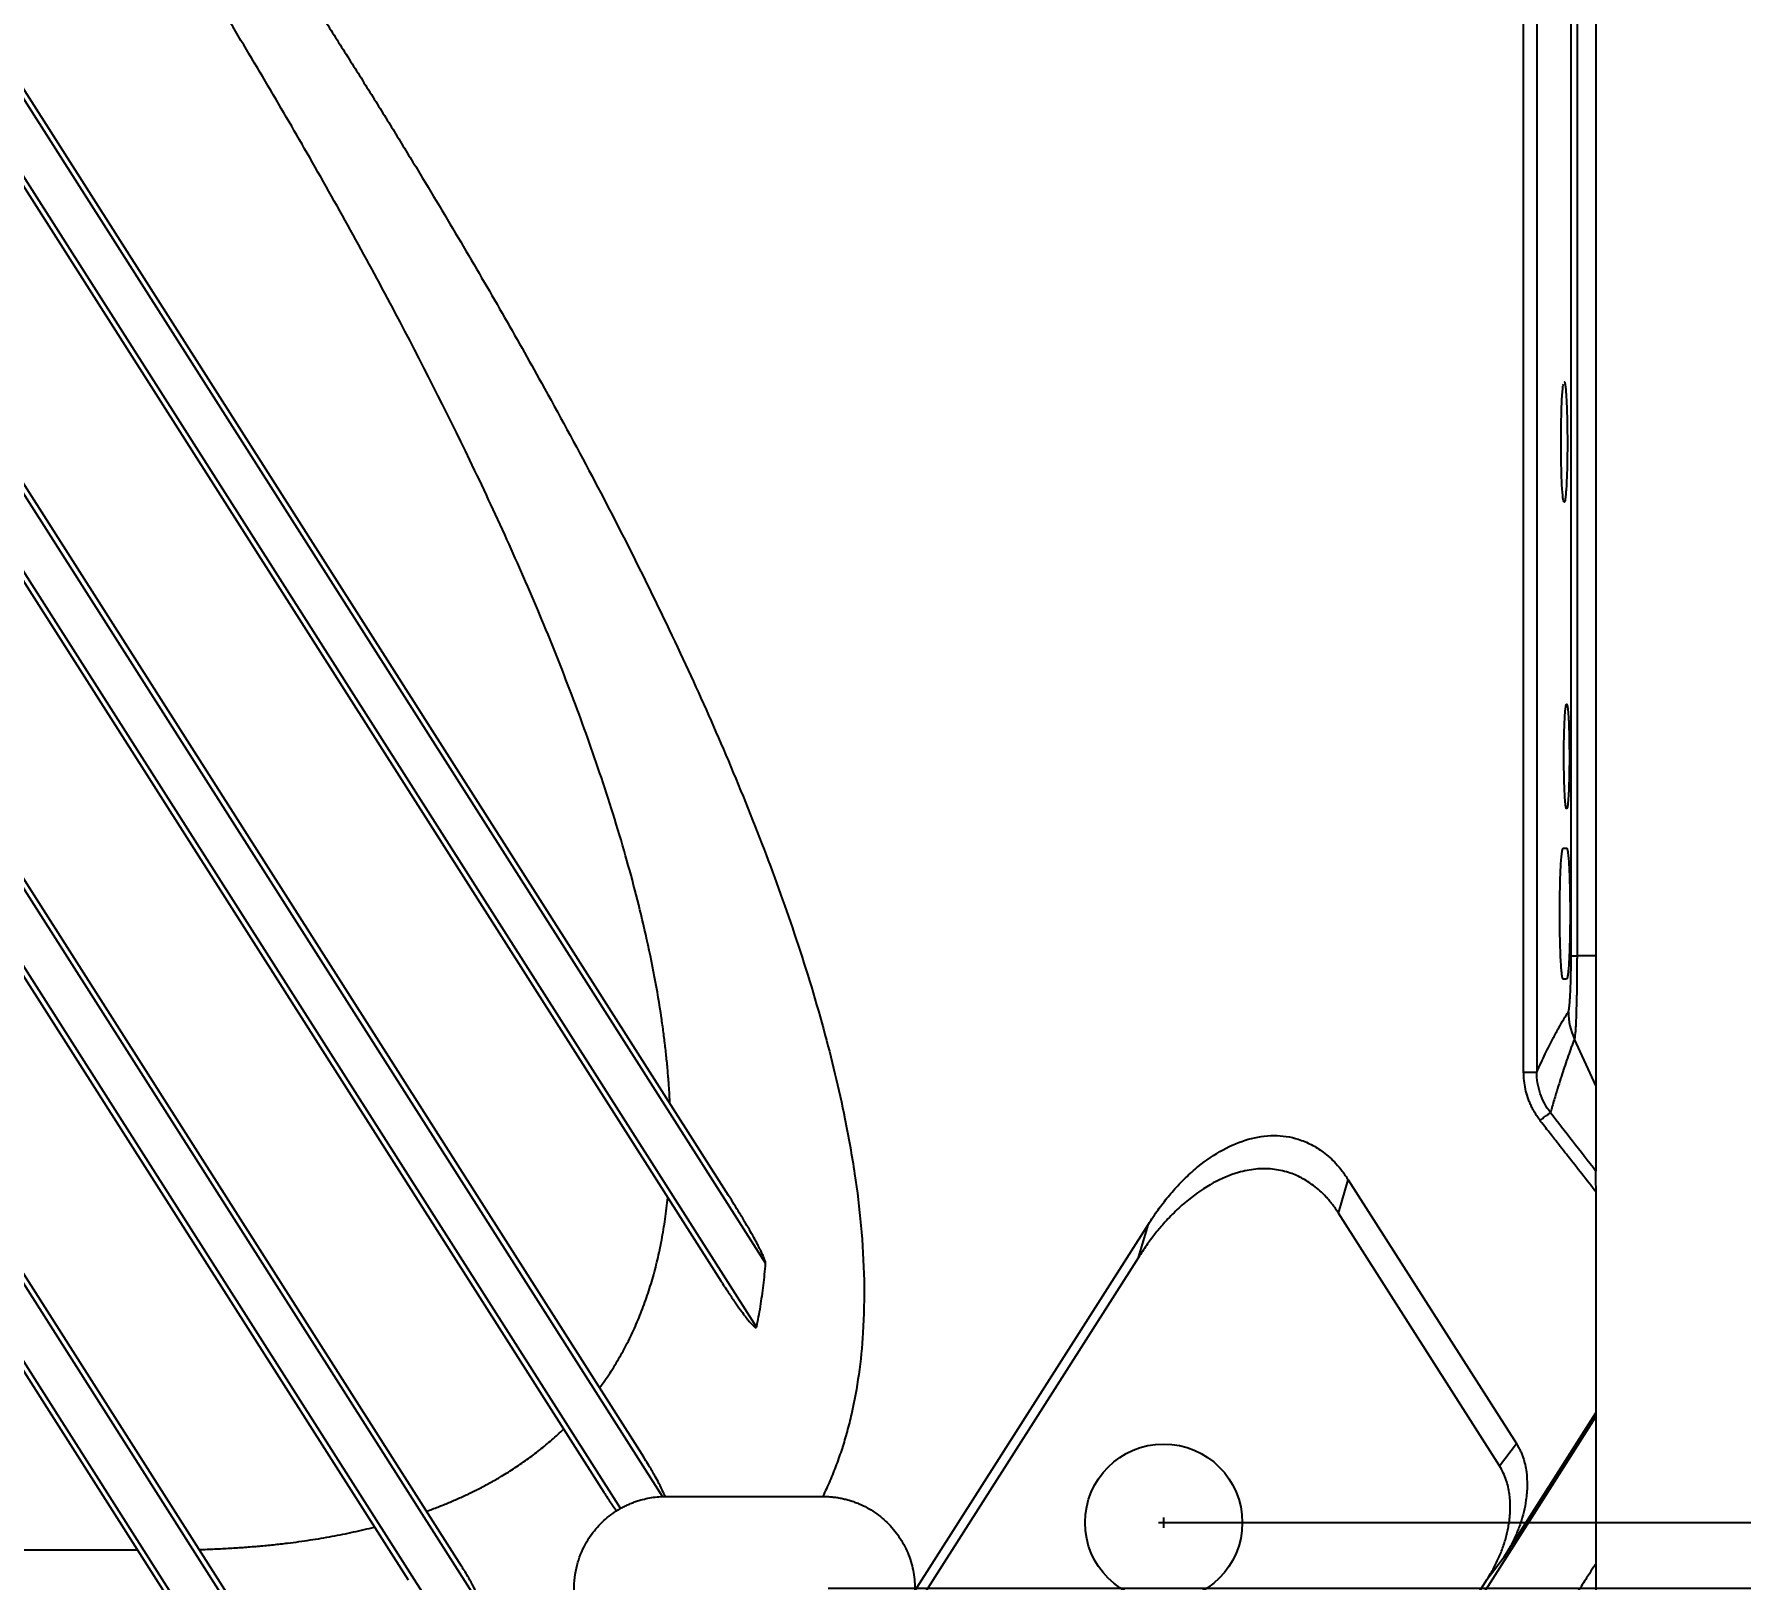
# Model space of a CAD drawing. Header units: millimetres. Extents: x 620 to 19791, y 2539 to 6969.
# Drawn here: x 6114.2 to 6179.4, y 3513.5 to 3572.5 of the extents above; entities that cross this region are included whole.
import ezdxf

# ---------------------------------------------------------------- set-up
doc = ezdxf.new("R2010")
doc.units = ezdxf.units.MM
doc.styles.get("Standard").update_dxf_attribs({"font": 'arial.ttf'})
doc.dimstyles.new('缩小5倍', dxfattribs={"dimtxt": 40, "dimasz": 20, "dimexe": 1, "dimexo": 0.2, "dimgap": 0, "dimtad": 1, "dimtoh": 1, "dimdec": 1, "dimzin": 9, "dimdsep": 46, "dimtxsty": 'Standard', "dimblk": '_FILLED', "dimcen": 0.2, "dimclrd": 256, "dimclre": 256, "dimclrt": 256, "dimadec": 1, "dimazin": 2, "dimtfac": 1, "dimtdec": 1, "dimtofl": 0, "dimtmove": 0, "dimatfit": 3, "dimldrblk": '_FILLED', "dimfxl": 1, "dimtolj": 1, "dimtzin": 0, "dimarcsym": 0})

# ---------------------------------------------------------------- blocks, each defined once
blk = doc.blocks.new('_FILLED')
at = {"color": 0, "linetype": 'ByBlock'}
blk.add_solid([(0, 0), (-1, 0.15), (-1, -0.15)], dxfattribs=at)
blk = doc.blocks.new('*D185')
at = {"lineweight": -2, "transparency": 16777216}
for p, q in [((6157.558, 3798.203), (6260.42, 3798.203)), ((6259.42, 3778.203), (6259.42, 3535.703)), ((6157.558, 3515.703), (6260.42, 3515.703))]:
    blk.add_line(p, q, dxfattribs=at)
at = {"layer": 'Defpoints', "color": 0, "transparency": 16777216}
for p in [(6157.358, 3798.203), (6157.358, 3515.703), (6259.42, 3515.703)]:
    blk.add_point(p, dxfattribs=at)
at = {"lineweight": -2, "transparency": 16777216, "xscale": 20, "yscale": 20, "zscale": 20}
for p, rotation in [((6259.42, 3798.203), 90), ((6259.42, 3515.703), 270)]:
    blk.add_blockref('_FILLED', p, dxfattribs=dict(at, rotation=rotation))
at = {"transparency": 16777216, "insert": (6233.526, 3656.953), "char_height": 40, "attachment_point": 5, "rotation": 90}
blk.add_mtext('\\A1;282.5mm [11 1/8"]', dxfattribs=at)
blk = doc.blocks.new('*D187')
at = {"lineweight": -2, "transparency": 16777216}
for p, q in [((6157.158, 3515.703), (6157.558, 3515.703)), ((6157.358, 3515.503), (6157.358, 3515.903)), ((6231.841, 3369.818), (6167.816, 3495.218)), ((6302.755, 3369.818), (6231.841, 3369.818))]:
    blk.add_line(p, q, dxfattribs=at)
at = {"layer": 'Defpoints', "color": 0, "transparency": 16777216}
for p in [(6155.993, 3518.375), (6158.722, 3513.031)]:
    blk.add_point(p, dxfattribs=at)
at = {"lineweight": -2, "transparency": 16777216, "xscale": 20, "yscale": 20, "zscale": 20, "rotation": 117.0472511054041}
blk.add_blockref('_FILLED', (6158.722, 3513.031), dxfattribs=at)
at = {"transparency": 16777216, "insert": (6267.298, 3390.241), "char_height": 40, "attachment_point": 5}
blk.add_mtext('\\A1;M6', dxfattribs=at)
blk = doc.blocks.new('*D189')
at = {"lineweight": -2, "transparency": 16777216}
for p, q in [((6144.558, 3800.703), (6360.46, 3800.703)), ((6359.46, 3533.203), (6359.46, 3780.703)), ((6144.558, 3513.203), (6360.46, 3513.203))]:
    blk.add_line(p, q, dxfattribs=at)
at = {"layer": 'Defpoints', "color": 0, "transparency": 16777216}
for p in [(6144.358, 3800.703), (6359.46, 3800.703), (6144.358, 3513.203)]:
    blk.add_point(p, dxfattribs=at)
at = {"lineweight": -2, "transparency": 16777216, "xscale": 20, "yscale": 20, "zscale": 20}
for p, rotation in [((6359.46, 3800.703), 90), ((6359.46, 3513.203), 270)]:
    blk.add_blockref('_FILLED', p, dxfattribs=dict(at, rotation=rotation))
at = {"transparency": 16777216, "insert": (6333.566, 3656.953), "char_height": 40, "attachment_point": 5, "rotation": 90}
blk.add_mtext('\\A1;287.5mm [11 3/8"]', dxfattribs=at)
blk = doc.blocks.new('tugj')
at = {"color": 7, "linetype": 'Continuous', "lineweight": 25}
for p, q in [((12754.593, 4868.257), (12754.593, 5107.475)), ((12754.818, 5107.475), (12754.818, 4868.257)), ((12755.543, 5107.475), (12755.543, 4868.256)), ((12723.849, 4856.515), (12608.752, 5037.182)), ((12722.439, 4859.101), (12608.921, 5037.289)), ((12608.752, 5034.204), (12723.505, 4854.078)), ((12608.583, 5034.096), (12722.139, 4855.849)), ((12719.916, 4847.613), (12608.752, 5022.106)), ((12719.135, 4849.211), (12608.921, 5022.214)), ((12608.583, 5019.021), (12717.675, 4847.782)), ((12608.752, 5019.128), (12718.31, 4847.157)), ((12712.917, 4843.525), (12608.752, 5007.031)), ((12712.242, 4844.956), (12608.921, 5007.138)), ((12608.583, 5003.946), (12710.205, 4844.431)), ((12608.752, 5004.053), (12711.261, 4843.146)), ((12703.917, 4842.572), (12608.751, 4991.955)), ((12703.393, 4843.771), (12608.921, 4992.063)), ((12608.583, 4988.87), (12701.022, 4843.77)), ((12608.752, 4988.978), (12702.022, 4842.571)), ((12752.781, 4863.817), (12752.781, 4916.815)), ((12753.281, 4916.664), (12753.281, 4863.817)), ((12754.291, 4872.366), (12754.422, 4872.366)), ((12755.543, 4868.256), (12754.818, 4868.257)), ((12754.422, 4867.366), (12754.291, 4867.366)), ((12755.543, 4863.305), (12754.719, 4865.075)), ((12752.781, 4863.817), (12753.281, 4863.817)), ((12745.713, 4858.431), (12746.09, 4859.7)), ((12746.09, 4859.7), (12752.504, 4849.632)), ((12755.543, 4859.237), (12755.543, 4850.811)), ((12751.859, 4848.783), (12745.713, 4858.431)), ((12729.541, 4844.013), (12738.457, 4858.008)), ((12738.08, 4856.738), (12738.457, 4858.008)), ((12738.08, 4856.738), (12729.393, 4843.102)), ((12737.759, 4822.734), (12755.543, 4850.649)), ((12752.036, 4845.307), (12755.543, 4850.811)), ((12755.543, 4850.811), (12755.543, 4850.649)), ((12755.543, 4850.649), (12755.543, 4845.065)), ((12751.859, 4848.783), (12752.504, 4849.632)), ((12699.875, 4845.57), (12692.643, 4845.57)), ((12751.391, 4844.458), (12752.036, 4845.307)), ((12755.543, 4845.065), (12755.543, 4841.529)), ((12737.619, 4822.839), (12751.391, 4844.458))]:
    blk.add_line(p, q, dxfattribs=at)
blk.add_circle((12739.043, 4846.616), 3)
for points, knots in [([(12720.198, 4862.619), (12720.189, 4862.796), (12720.17, 4863.153), (12720.13, 4863.69), (12720.081, 4864.233), (12720.022, 4864.78), (12719.953, 4865.333), (12719.829, 4866.223), (12719.617, 4867.473), (12719.185, 4869.542), (12718.51, 4872.157), (12717.554, 4875.205), (12716.452, 4878.27), (12715.265, 4881.234), (12713.961, 4884.217), (12712.155, 4888.075), (12709.678, 4892.952), (12707.061, 4897.686), (12704.854, 4901.484), (12703.182, 4904.279), (12701.426, 4907.141), (12700.211, 4909.062), (12699.594, 4910.036)], [0, 0, 0, 0, 0.0102139, 0.0205385, 0.0309767, 0.0415315, 0.0522058, 0.0630022, 0.0931878, 0.1250778, 0.1845574, 0.2483961, 0.3086946, 0.3718269, 0.4319265, 0.4959106, 0.6167331, 0.7464147, 0.8069043, 0.8693256, 0.933688, 1, 1, 1, 1]), ([(12706.973, 4904.036), (12707.282, 4903.55), (12707.895, 4902.585), (12708.798, 4901.141), (12709.681, 4899.712), (12710.544, 4898.299), (12711.386, 4896.9), (12712.208, 4895.517), (12713.009, 4894.148), (12713.79, 4892.795), (12714.55, 4891.457), (12715.707, 4889.388), (12717.203, 4886.631), (12719.01, 4883.119), (12720.687, 4879.648), (12722.273, 4876.111), (12723.7, 4872.62), (12724.99, 4869.063), (12726.067, 4865.564), (12726.809, 4862.493), (12727.258, 4859.983), (12727.513, 4857.923), (12727.63, 4855.895), (12727.595, 4853.991), (12727.427, 4852.287), (12727.199, 4851.033), (12726.964, 4850.099), (12726.772, 4849.453), (12726.553, 4848.824), (12726.309, 4848.211), (12726.124, 4847.813), (12726.031, 4847.616)], [0, 0, 0, 0, 0.028127, 0.055867, 0.083223, 0.110194, 0.136782, 0.162987, 0.188811, 0.214255, 0.239319, 0.264005, 0.33008, 0.392582, 0.456982, 0.518406, 0.581947, 0.641185, 0.703244, 0.760717, 0.79542, 0.827786, 0.862084, 0.894623, 0.920706, 0.945691, 0.956791, 0.967751, 0.97859, 0.989333, 1, 1, 1, 1]), ([(12754.329, 4885.566), (12754.314, 4885.601), (12754.282, 4885.67), (12754.242, 4886.199), (12754.215, 4886.956), (12754.206, 4887.855), (12754.215, 4888.761), (12754.242, 4889.516), (12754.274, 4889.987), (12754.298, 4890.051), (12754.305, 4890.072)], [0, 0, 0, 0, 0.134319, 0.267816, 0.400285, 0.534044, 0.667719, 0.800888, 0.935788, 1, 1, 1, 1]), ([(12754.329, 4890.165), (12754.332, 4890.164), (12754.337, 4890.162), (12754.345, 4890.147), (12754.353, 4890.123), (12754.361, 4890.088), (12754.368, 4890.044), (12754.381, 4889.955), (12754.397, 4889.789), (12754.415, 4889.503), (12754.43, 4889.157), (12754.441, 4888.758), (12754.448, 4888.326), (12754.451, 4887.875), (12754.449, 4887.424), (12754.442, 4886.99), (12754.431, 4886.589), (12754.416, 4886.238), (12754.397, 4885.947), (12754.379, 4885.755), (12754.361, 4885.639), (12754.345, 4885.577), (12754.335, 4885.57), (12754.329, 4885.566)], [0, 0, 0, 0, 0.021245, 0.042243, 0.063084, 0.083861, 0.104667, 0.125596, 0.188211, 0.250208, 0.311749, 0.373875, 0.436451, 0.498749, 0.560974, 0.623545, 0.685901, 0.747871, 0.810407, 0.873806, 0.915692, 0.957504, 1, 1, 1, 1]), ([(12754.422, 4873.866), (12754.42, 4873.866), (12754.415, 4873.868), (12754.408, 4873.881), (12754.401, 4873.902), (12754.395, 4873.932), (12754.388, 4873.971), (12754.377, 4874.048), (12754.363, 4874.193), (12754.347, 4874.441), (12754.334, 4874.742), (12754.325, 4875.089), (12754.319, 4875.465), (12754.317, 4875.857), (12754.318, 4876.25), (12754.324, 4876.627), (12754.334, 4876.976), (12754.347, 4877.281), (12754.363, 4877.533), (12754.379, 4877.701), (12754.394, 4877.802), (12754.408, 4877.856), (12754.417, 4877.862), (12754.422, 4877.865)], [0, 0, 0, 0, 0.021346, 0.04241, 0.063283, 0.084056, 0.104826, 0.125687, 0.188, 0.250088, 0.311855, 0.37391, 0.43641, 0.498756, 0.56095, 0.623521, 0.685882, 0.747997, 0.810632, 0.873704, 0.915461, 0.957304, 1, 1, 1, 1]), ([(12754.422, 4877.865), (12754.424, 4877.865), (12754.429, 4877.863), (12754.436, 4877.85), (12754.443, 4877.829), (12754.449, 4877.799), (12754.456, 4877.761), (12754.467, 4877.683), (12754.481, 4877.538), (12754.497, 4877.29), (12754.51, 4876.989), (12754.519, 4876.642), (12754.525, 4876.266), (12754.527, 4875.874), (12754.526, 4875.481), (12754.52, 4875.104), (12754.51, 4874.755), (12754.497, 4874.45), (12754.481, 4874.198), (12754.465, 4874.03), (12754.45, 4873.929), (12754.436, 4873.875), (12754.427, 4873.869), (12754.422, 4873.866)], [0, 0, 0, 0, 0.0213462, 0.0424102, 0.0632826, 0.0840565, 0.1048263, 0.1256867, 0.1880002, 0.2500884, 0.3118546, 0.3739104, 0.4364096, 0.498756, 0.56095, 0.6235213, 0.6858817, 0.7479967, 0.8106315, 0.8737037, 0.9154607, 0.9573041, 1, 1, 1, 1]), ([(12754.291, 4867.366), (12754.288, 4867.367), (12754.282, 4867.369), (12754.274, 4867.385), (12754.265, 4867.411), (12754.257, 4867.449), (12754.249, 4867.497), (12754.235, 4867.594), (12754.218, 4867.774), (12754.198, 4868.085), (12754.182, 4868.462), (12754.169, 4868.895), (12754.162, 4869.365), (12754.159, 4869.855), (12754.162, 4870.346), (12754.169, 4870.818), (12754.181, 4871.254), (12754.197, 4871.635), (12754.217, 4871.951), (12754.236, 4872.147), (12754.253, 4872.261), (12754.265, 4872.321), (12754.278, 4872.359), (12754.287, 4872.363), (12754.291, 4872.366)], [0, 0, 0, 0, 0.021266, 0.042279, 0.063129, 0.083909, 0.104712, 0.125632, 0.188258, 0.250226, 0.311751, 0.373866, 0.436434, 0.498716, 0.56093, 0.623487, 0.685841, 0.747786, 0.810291, 0.873704, 0.905168, 0.936491, 0.967996, 1, 1, 1, 1]), ([(12754.422, 4872.366), (12754.425, 4872.365), (12754.431, 4872.363), (12754.439, 4872.346), (12754.448, 4872.32), (12754.456, 4872.282), (12754.464, 4872.234), (12754.478, 4872.137), (12754.495, 4871.957), (12754.515, 4871.646), (12754.532, 4871.269), (12754.544, 4870.836), (12754.551, 4870.366), (12754.554, 4869.876), (12754.551, 4869.385), (12754.544, 4868.913), (12754.532, 4868.477), (12754.516, 4868.096), (12754.496, 4867.78), (12754.477, 4867.584), (12754.46, 4867.47), (12754.448, 4867.41), (12754.435, 4867.372), (12754.426, 4867.368), (12754.422, 4867.366)], [0, 0, 0, 0, 0.021266, 0.04228, 0.063133, 0.083918, 0.104727, 0.125654, 0.188289, 0.250252, 0.311778, 0.373897, 0.436467, 0.49875, 0.560967, 0.623526, 0.685879, 0.747829, 0.81035, 0.87375, 0.905196, 0.936506, 0.968002, 1, 1, 1, 1]), ([(12754.488, 4866.115), (12754.49, 4866.118), (12754.495, 4866.126), (12754.502, 4866.148), (12754.508, 4866.178), (12754.515, 4866.215), (12754.522, 4866.261), (12754.532, 4866.35), (12754.547, 4866.509), (12754.563, 4866.777), (12754.576, 4867.097), (12754.584, 4867.419), (12754.59, 4867.719), (12754.592, 4867.986), (12754.593, 4868.166), (12754.593, 4868.257)], [0, 0, 0, 0, 0.0416119, 0.08292, 0.1240818, 0.1652564, 0.2066027, 0.2482777, 0.3730485, 0.4978515, 0.6231824, 0.7485419, 0.8325348, 0.9158986, 1, 1, 1, 1]), ([(12754.818, 4868.257), (12754.818, 4868.204), (12754.818, 4868.1), (12754.817, 4867.944), (12754.816, 4867.788), (12754.815, 4867.617), (12754.813, 4867.38), (12754.811, 4867.111), (12754.807, 4866.833), (12754.8, 4866.507), (12754.791, 4866.239), (12754.783, 4865.952), (12754.776, 4865.758), (12754.767, 4865.562), (12754.759, 4865.428), (12754.75, 4865.313), (12754.741, 4865.215), (12754.731, 4865.126), (12754.723, 4865.093), (12754.719, 4865.075)], [0, 0, 0, 0, 0.033447, 0.06694, 0.10045, 0.133952, 0.178484, 0.256865, 0.314724, 0.372797, 0.496328, 0.529331, 0.623045, 0.681398, 0.745872, 0.794433, 0.852976, 0.921558, 1, 1, 1, 1]), ([(12755.543, 4868.256), (12755.543, 4868.184), (12755.543, 4868.039), (12755.543, 4867.823), (12755.543, 4867.608), (12755.543, 4867.395), (12755.543, 4867.184), (12755.543, 4866.974), (12755.543, 4866.766), (12755.543, 4866.338), (12755.543, 4865.71), (12755.543, 4864.958), (12755.543, 4864.315), (12755.543, 4863.899), (12755.543, 4863.643), (12755.543, 4863.493), (12755.543, 4863.376), (12755.543, 4863.329), (12755.543, 4863.305)], [0, 0, 0, 0, 0.030431, 0.060693, 0.090843, 0.120939, 0.151037, 0.181194, 0.211469, 0.241916, 0.370934, 0.500028, 0.629046, 0.758139, 0.818819, 0.879051, 0.939292, 1, 1, 1, 1]), ([(12753.281, 4863.817), (12753.335, 4863.935), (12753.444, 4864.17), (12753.605, 4864.506), (12753.764, 4864.827), (12753.937, 4865.163), (12754.12, 4865.502), (12754.308, 4865.833), (12754.43, 4866.023), (12754.488, 4866.115)], [0, 0, 0, 0, 0.136003, 0.269855, 0.401557, 0.531111, 0.699451, 0.855745, 1, 1, 1, 1]), ([(12754.719, 4865.075), (12754.709, 4865.05), (12754.689, 4865.001), (12754.649, 4864.897), (12754.582, 4864.711), (12754.482, 4864.432), (12754.366, 4864.091), (12754.207, 4863.614), (12754.042, 4863.092), (12753.898, 4862.599), (12753.827, 4862.354), (12753.804, 4862.276)], [0, 0, 0, 0, 0.031231, 0.062467, 0.124948, 0.249927, 0.38178, 0.499933, 0.762201, 0.923745, 1, 1, 1, 1]), ([(12753.407, 4861.969), (12753.374, 4862.014), (12753.308, 4862.104), (12753.218, 4862.246), (12753.136, 4862.391), (12753.062, 4862.54), (12752.997, 4862.693), (12752.92, 4862.9), (12752.847, 4863.165), (12752.791, 4863.489), (12752.785, 4863.707), (12752.781, 4863.817)], [0, 0, 0, 0, 0.084861, 0.169101, 0.25296, 0.336679, 0.420502, 0.504669, 0.670214, 0.834663, 1, 1, 1, 1]), ([(12753.804, 4862.275), (12753.635, 4862.494), (12753.503, 4862.741), (12753.326, 4863.264), (12753.28, 4863.54), (12753.281, 4863.817)], [0, 0, 0, 0, 0.5, 0.5, 1, 1, 1, 1]), ([(12755.543, 4863.305), (12755.543, 4863.18), (12755.543, 4862.903), (12755.543, 4862.357), (12755.543, 4861.667), (12755.543, 4860.966), (12755.543, 4860.423), (12755.543, 4860.155), (12755.543, 4860.039)], [0, 0, 0, 0, 0.113992, 0.252662, 0.503552, 0.752664, 0.893657, 1, 1, 1, 1]), ([(12753.407, 4861.969), (12753.452, 4862.003), (12753.499, 4862.04), (12753.592, 4862.112), (12753.636, 4862.146), (12753.712, 4862.204), (12753.743, 4862.228), (12753.786, 4862.262), (12753.799, 4862.272), (12753.804, 4862.275)], [0, 0, 0, 0, 0.25, 0.25, 0.5, 0.5, 0.75, 0.75, 1, 1, 1, 1]), ([(12753.804, 4862.276), (12754.085, 4861.913), (12754.664, 4861.166), (12755.244, 4860.421), (12755.542, 4860.039)], [0, 0, 0, 0, 0.486421, 1, 1, 1, 1]), ([(12755.545, 4859.237), (12755.188, 4859.692), (12754.675, 4860.346), (12754.05, 4861.142), (12753.717, 4861.569), (12753.516, 4861.824), (12753.429, 4861.94), (12753.407, 4861.969)], [0, 0, 0, 0, 0.4999959, 0.7187302, 0.8749748, 0.9687302, 1, 1, 1, 1]), ([(12738.457, 4858.008), (12738.518, 4858.102), (12738.638, 4858.287), (12738.826, 4858.556), (12739.017, 4858.813), (12739.211, 4859.057), (12739.489, 4859.384), (12739.864, 4859.779), (12740.481, 4860.326), (12741.264, 4860.867), (12742.245, 4861.286), (12743.235, 4861.446), (12744.061, 4861.32), (12744.684, 4861.059), (12745.08, 4860.808), (12745.387, 4860.556), (12745.63, 4860.315), (12745.868, 4860.031), (12746.014, 4859.813), (12746.09, 4859.7)], [0, 0, 0, 0, 0.035181, 0.06949, 0.102958, 0.135615, 0.167497, 0.237811, 0.306398, 0.426306, 0.535135, 0.638829, 0.737184, 0.792914, 0.85017, 0.883735, 0.9175, 0.957411, 1, 1, 1, 1]), ([(12745.713, 4858.431), (12745.675, 4858.488), (12745.601, 4858.602), (12745.483, 4858.763), (12745.362, 4858.915), (12745.207, 4859.091), (12745.01, 4859.287), (12744.703, 4859.539), (12744.308, 4859.79), (12743.781, 4860.01), (12743.19, 4860.132), (12742.541, 4860.129), (12741.771, 4859.974), (12740.887, 4859.598), (12740.105, 4859.057), (12739.487, 4858.51), (12739.064, 4858.065), (12738.699, 4857.625), (12738.38, 4857.197), (12738.181, 4856.893), (12738.08, 4856.738)], [0, 0, 0, 0, 0.0216222, 0.0425505, 0.0628241, 0.0824862, 0.1161853, 0.1497884, 0.206969, 0.2627272, 0.3282325, 0.3948032, 0.465099, 0.5738297, 0.6937413, 0.7622458, 0.8325839, 0.8860953, 0.9418514, 1, 1, 1, 1]), ([(12755.545, 4859.237), (12755.545, 4859.259), (12755.545, 4859.308), (12755.544, 4859.402), (12755.542, 4859.521), (12755.542, 4859.648), (12755.543, 4859.767), (12755.543, 4859.867), (12755.543, 4859.952), (12755.543, 4860.015), (12755.543, 4860.031), (12755.543, 4860.039)], [0, 0, 0, 0, 0.066161, 0.147469, 0.285965, 0.428915, 0.548302, 0.676783, 0.786689, 0.89845, 1, 1, 1, 1]), ([(12717.514, 4851.756), (12717.583, 4851.85), (12717.719, 4852.039), (12717.913, 4852.33), (12718.1, 4852.626), (12718.279, 4852.928), (12718.45, 4853.236), (12718.613, 4853.549), (12718.768, 4853.868), (12718.915, 4854.193), (12719.053, 4854.524), (12719.184, 4854.86), (12719.349, 4855.32), (12719.536, 4855.914), (12719.729, 4856.651), (12719.89, 4857.417), (12720.023, 4858.211), (12720.084, 4858.752), (12720.116, 4859.026)], [0, 0, 0, 0, 0.044718, 0.089457, 0.134253, 0.17914, 0.224155, 0.269331, 0.314703, 0.360306, 0.406172, 0.452335, 0.498827, 0.593777, 0.691149, 0.791172, 0.894058, 1, 1, 1, 1]), ([(12723.849, 4856.515), (12723.849, 4856.525), (12723.848, 4856.548), (12723.838, 4856.587), (12723.822, 4856.638), (12723.799, 4856.7), (12723.769, 4856.772), (12723.732, 4856.856), (12723.687, 4856.951), (12723.635, 4857.056), (12723.575, 4857.172), (12723.508, 4857.299), (12723.408, 4857.484), (12723.268, 4857.734), (12723.076, 4858.066), (12722.8, 4858.527), (12722.58, 4858.878), (12722.439, 4859.101)], [0, 0, 0, 0, 0.009636, 0.023334, 0.041271, 0.063526, 0.090136, 0.121124, 0.156505, 0.196289, 0.240481, 0.289088, 0.342111, 0.453728, 0.579804, 0.731703, 1, 1, 1, 1]), ([(12723.505, 4854.078), (12723.531, 4854.208), (12723.585, 4854.469), (12723.653, 4854.866), (12723.715, 4855.269), (12723.768, 4855.679), (12723.814, 4856.094), (12723.838, 4856.374), (12723.849, 4856.515)], [0, 0, 0, 0, 0.161473, 0.324918, 0.490415, 0.658045, 0.827882, 1, 1, 1, 1]), ([(12722.139, 4855.849), (12722.234, 4855.702), (12722.408, 4855.432), (12722.657, 4855.065), (12722.865, 4854.769), (12723.032, 4854.541), (12723.165, 4854.371), (12723.264, 4854.252), (12723.339, 4854.17), (12723.389, 4854.12), (12723.424, 4854.091), (12723.446, 4854.072), (12723.465, 4854.062), (12723.487, 4854.065), (12723.498, 4854.073), (12723.505, 4854.078)], [0, 0, 0, 0, 0.230026, 0.424715, 0.584075, 0.708126, 0.796556, 0.869812, 0.911898, 0.942851, 0.962508, 0.972036, 0.981659, 0.989826, 1, 1, 1, 1]), ([(12710.908, 4847.05), (12711.052, 4847.103), (12711.338, 4847.208), (12711.757, 4847.378), (12712.167, 4847.555), (12712.565, 4847.74), (12712.953, 4847.932), (12713.329, 4848.133), (12713.756, 4848.376), (12714.228, 4848.669), (12714.74, 4849.018), (12715.229, 4849.388), (12715.698, 4849.776), (12715.994, 4850.051), (12716.141, 4850.189)], [0, 0, 0, 0, 0.074802, 0.148429, 0.220926, 0.292342, 0.362727, 0.432134, 0.500619, 0.60245, 0.703089, 0.802749, 0.901645, 1, 1, 1, 1]), ([(12720.027, 4847.615), (12720.023, 4847.623), (12720.018, 4847.634), (12720.012, 4847.645), (12720.009, 4847.649), (12720.005, 4847.655), (12720.001, 4847.661), (12719.997, 4847.668), (12719.994, 4847.672), (12719.991, 4847.677), (12719.984, 4847.688), (12719.974, 4847.71), (12719.962, 4847.744), (12719.897, 4847.882), (12719.793, 4848.095), (12719.617, 4848.414), (12719.405, 4848.782), (12719.232, 4849.056), (12719.135, 4849.211)], [0, 0, 0, 0, 0.015217, 0.019074, 0.020998, 0.022916, 0.030467, 0.034132, 0.035927, 0.037692, 0.044414, 0.056294, 0.078056, 0.103721, 0.304576, 0.468435, 0.700238, 1, 1, 1, 1]), ([(12752.504, 4849.632), (12752.53, 4849.589), (12752.582, 4849.504), (12752.651, 4849.37), (12752.712, 4849.233), (12752.778, 4849.055), (12752.84, 4848.828), (12752.902, 4848.471), (12752.927, 4848.014), (12752.885, 4847.505), (12752.794, 4847.028), (12752.668, 4846.591), (12752.499, 4846.158), (12752.291, 4845.726), (12752.122, 4845.448), (12752.036, 4845.307)], [0, 0, 0, 0, 0.0329932, 0.0657961, 0.0985296, 0.1313159, 0.1901957, 0.2526078, 0.3681449, 0.4895308, 0.5869421, 0.6859197, 0.7872669, 0.8917324, 1, 1, 1, 1]), ([(12751.391, 4844.458), (12751.435, 4844.529), (12751.523, 4844.669), (12751.642, 4844.883), (12751.752, 4845.098), (12751.851, 4845.313), (12751.94, 4845.529), (12752.019, 4845.746), (12752.087, 4845.963), (12752.144, 4846.182), (12752.191, 4846.4), (12752.247, 4846.73), (12752.283, 4847.165), (12752.257, 4847.622), (12752.196, 4847.978), (12752.119, 4848.253), (12752.012, 4848.524), (12751.91, 4848.696), (12751.859, 4848.783)], [0, 0, 0, 0, 0.054633, 0.108241, 0.160902, 0.212702, 0.263726, 0.314067, 0.36382, 0.413084, 0.461961, 0.510555, 0.631824, 0.747465, 0.809763, 0.868751, 0.93418, 1, 1, 1, 1]), ([(12717.675, 4847.782), (12717.767, 4847.64), (12717.923, 4847.398), (12718.09, 4847.162), (12718.158, 4847.065)], [0, 0, 0, 0, 0.587301, 1, 1, 1, 1]), ([(12718.31, 4847.157), (12718.359, 4847.184), (12718.458, 4847.238), (12718.61, 4847.31), (12718.765, 4847.376), (12718.924, 4847.433), (12719.121, 4847.495), (12719.358, 4847.552), (12719.636, 4847.597), (12719.823, 4847.608), (12719.916, 4847.613)], [0, 0, 0, 0, 0.10019, 0.200056, 0.299831, 0.399749, 0.500042, 0.666803, 0.833095, 1, 1, 1, 1]), ([(12720.028, 4847.616), (12720.326, 4847.616), (12720.958, 4847.616), (12721.958, 4847.616), (12723.19, 4847.616), (12724.56, 4847.616), (12725.56, 4847.616), (12726.031, 4847.616)], [0, 0, 0, 0, 0.148764, 0.315345, 0.499744, 0.764431, 1, 1, 1, 1]), ([(12726.031, 4847.616), (12726.091, 4847.615), (12726.21, 4847.613), (12726.387, 4847.6), (12726.562, 4847.578), (12726.736, 4847.548), (12726.907, 4847.509), (12727.076, 4847.461), (12727.243, 4847.404), (12727.569, 4847.276), (12728.034, 4847.024), (12728.57, 4846.569), (12729.009, 4846.019), (12729.273, 4845.495), (12729.421, 4845.052), (12729.498, 4844.71), (12729.542, 4844.363), (12729.541, 4844.13), (12729.541, 4844.013)], [0, 0, 0, 0, 0.031946, 0.063607, 0.095061, 0.126386, 0.157664, 0.188975, 0.220398, 0.252014, 0.376591, 0.501216, 0.625704, 0.750422, 0.813205, 0.875307, 0.937361, 1, 1, 1, 1]), ([(12718.328, 4841.064), (12718.274, 4841.096), (12718.164, 4841.16), (12718.001, 4841.271), (12717.835, 4841.396), (12717.67, 4841.539), (12717.506, 4841.7), (12717.347, 4841.879), (12717.194, 4842.077), (12717.016, 4842.346), (12716.834, 4842.693), (12716.675, 4843.125), (12716.574, 4843.578), (12716.519, 4844.207), (12716.608, 4844.972), (12716.877, 4845.652), (12717.151, 4846.098), (12717.366, 4846.38), (12717.607, 4846.636), (12717.87, 4846.869), (12718.062, 4847), (12718.158, 4847.065)], [0, 0, 0, 0, 0.025857, 0.053207, 0.082051, 0.11239, 0.144222, 0.17755, 0.212372, 0.248689, 0.312074, 0.375466, 0.44036, 0.505353, 0.638069, 0.756938, 0.806076, 0.854943, 0.903546, 0.951896, 1, 1, 1, 1]), ([(12718.158, 4847.065), (12718.164, 4847.069), (12718.176, 4847.076), (12718.201, 4847.092), (12718.228, 4847.108), (12718.255, 4847.125), (12718.283, 4847.141), (12718.301, 4847.152), (12718.31, 4847.157)], [0, 0, 0, 0, 0.193434, 0.376156, 0.548169, 0.709476, 0.860083, 1, 1, 1, 1]), ([(12702.235, 4845.589), (12702.432, 4845.596), (12702.823, 4845.609), (12703.402, 4845.639), (12703.97, 4845.676), (12704.525, 4845.72), (12705.069, 4845.773), (12705.715, 4845.846), (12706.46, 4845.948), (12707.301, 4846.09), (12708.12, 4846.252), (12708.656, 4846.382), (12708.922, 4846.446)], [0, 0, 0, 0, 0.087666, 0.173589, 0.257788, 0.34028, 0.421087, 0.50023, 0.629018, 0.755162, 0.878781, 1, 1, 1, 1]), ([(12712.917, 4843.525), (12712.922, 4843.533), (12712.932, 4843.547), (12712.938, 4843.571), (12712.936, 4843.597), (12712.931, 4843.632), (12712.92, 4843.679), (12712.898, 4843.746), (12712.866, 4843.828), (12712.8, 4843.979), (12712.685, 4844.207), (12712.493, 4844.553), (12712.335, 4844.807), (12712.242, 4844.956)], [0, 0, 0, 0, 0.017238, 0.0318024, 0.0452544, 0.0647584, 0.0970788, 0.1368635, 0.1956711, 0.2619652, 0.4438118, 0.6725353, 1, 1, 1, 1]), ([(12755.543, 4845.065), (12755.542, 4845.064), (12755.541, 4845.063), (12755.533, 4845.051), (12755.521, 4845.031), (12755.503, 4845.003), (12755.468, 4844.948), (12755.399, 4844.84), (12755.287, 4844.663), (12755.143, 4844.438), (12754.979, 4844.18), (12754.776, 4843.86), (12754.629, 4843.631), (12754.543, 4843.495)], [0, 0, 0, 0, 0.030657, 0.061815, 0.093828, 0.127026, 0.161703, 0.258192, 0.371333, 0.496055, 0.644878, 0.790466, 1, 1, 1, 1])]:
    blk.add_open_spline(points, degree=3, knots=knots, dxfattribs=at)
for points in [[(12754.593, 4868.257), (12754.609, 4868.257), (12754.686, 4868.257), (12754.818, 4868.257)], [(12754.488, 4866.115), (12754.489, 4865.755), (12754.572, 4865.393), (12754.719, 4865.075)], [(12719.916, 4847.613), (12719.954, 4847.614), (12719.992, 4847.616), (12720.027, 4847.615)]]:
    blk.add_open_spline(points, degree=3, dxfattribs=at)

msp = doc.modelspace()

# ---------------------------------------------------------------- block references
msp.add_blockref('tugj', (-6581.6851, -1330.91272))

# ---------------------------------------------------------------- dimensions: what is measured, and where the dimension line sits
dim = msp.add_linear_dim(base=(6259.41989, 3515.70281), p1=(6157.35752, 3798.20281), p2=(6157.35752, 3515.70281), angle=90, dimstyle='缩小5倍', override={"dimpost": 'mm'})
dim.commit()
dim.dimension.update_dxf_attribs({"geometry": '*D185', "text_midpoint": (6259.41989, 3656.95281), "dimtype": 160})
at = {"color": 1}
dim = msp.add_linear_dim(base=(6359.45972, 3800.70281), p1=(6144.35752, 3513.20281), p2=(6144.35752, 3800.70281), angle=90, dimstyle='缩小5倍', override={"dimpost": 'mm'}, dxfattribs=at)
dim.commit()
dim.dimension.update_dxf_attribs({"geometry": '*D189', "text_midpoint": (6359.45972, 3656.95281), "dimtype": 160})
dim = msp.add_diameter_dim_2p(p1=(6155.99335, 3518.37471), p2=(6158.7217, 3513.03092), text='M6', dimstyle='缩小5倍', override={"dimpost": 'mm', "dimtol": 1, "dimtp": 0.02, "dimtm": 0.02})
dim.commit()
dim.dimension.update_dxf_attribs({"geometry": '*D187', "text_midpoint": (6267.29817, 3369.81802), "dimtype": 163})

doc.saveas('drawing.dxf')
